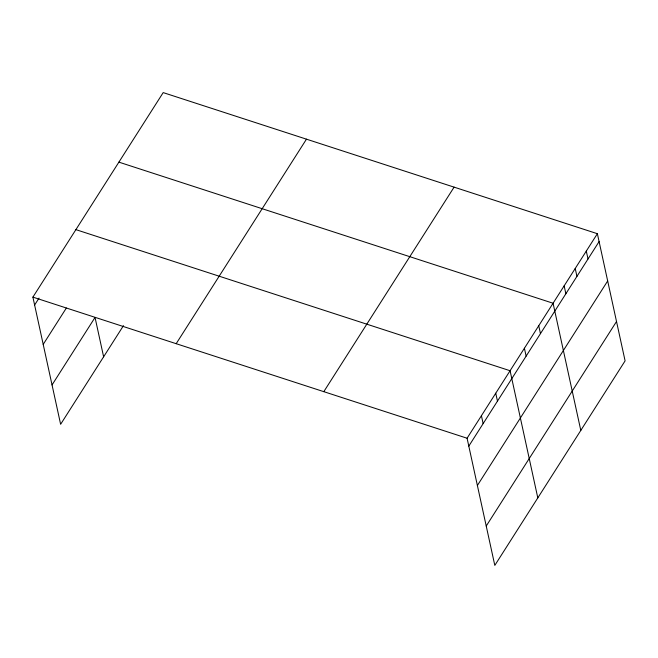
<?xml version="1.0" encoding="UTF-8"?>
<svg xmlns="http://www.w3.org/2000/svg" width="658" height="658" viewBox="0 0 658 658"><rect width="100%" height="100%" fill="white"/><g stroke="black" fill="none" stroke-linecap="round" stroke-linejoin="round"><path stroke-width="0.99" d="M123.465 325.652L60.626 424.295L32.9 297.128L163.192 92.605L597.374 233.705L625.1 360.872L494.808 565.395L467.081 438.228L597.374 233.705M34.619 305.016L39.028 298.099M43.206 344.381L66.351 308.034M52.048 384.938L95.04 317.444L103.619 356.8M176.179 343.69L306.472 139.167M323.802 391.666L454.094 187.143M468.8 446.116L599.093 241.593M477.387 485.481L607.679 280.958M486.229 526.038L616.521 321.507M118.892 162.139L553.074 303.239L580.8 430.406M75.892 229.634L510.082 370.734L537.808 497.9M32.9 297.128L467.081 438.228M586.294 251.093L588.022 258.981M575.224 268.472L576.943 276.368M564.153 285.86L565.872 293.748M538.746 325.743L540.465 333.631M524.41 348.238L526.129 356.126M495.745 393.229L497.464 401.125M481.417 415.733L483.137 423.62"/></g></svg>
